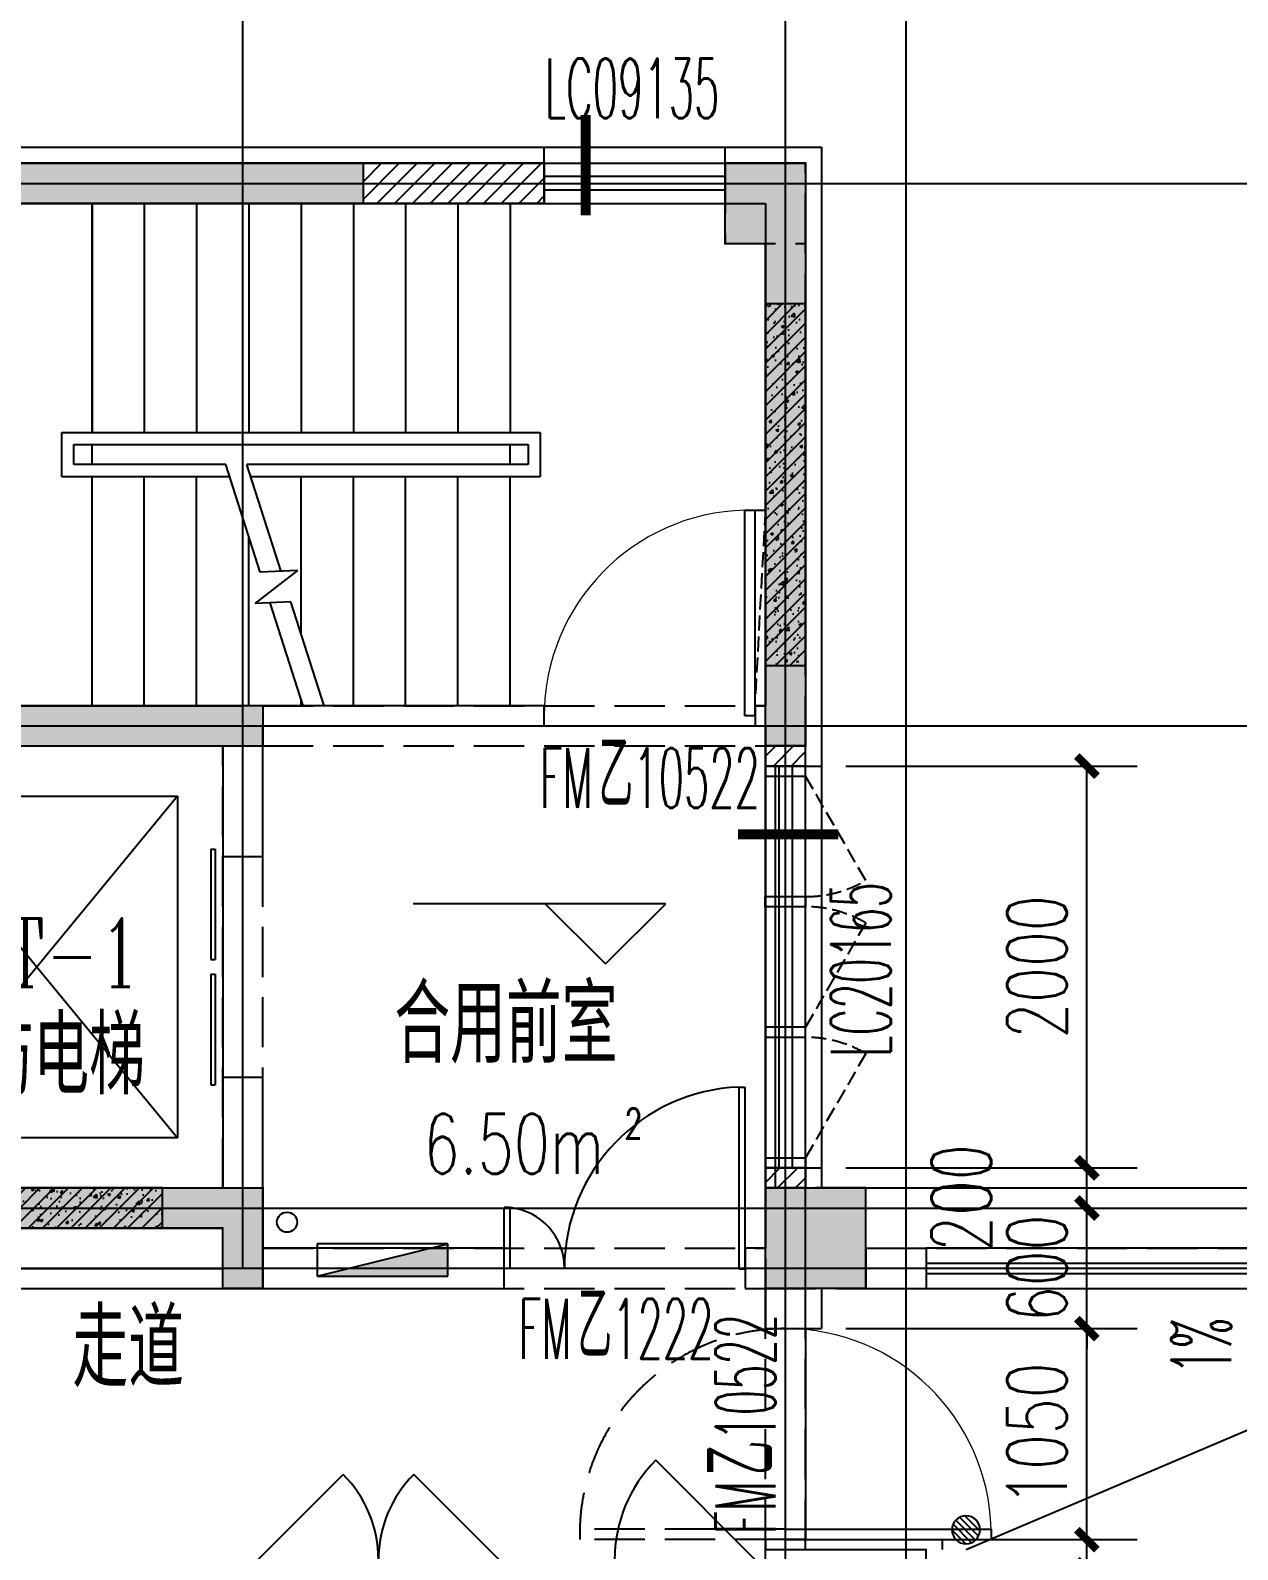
# Model space of a CAD drawing. Header units: millimetres. Extents: x 815519 to 890079, y 147095 to 251022.
# Drawn here: x 828963 to 834969, y 163096 to 170657 of the extents above; entities that cross this region are included whole.
import ezdxf

# ---------------------------------------------------------------- set-up
doc = ezdxf.new("R2010")
doc.units = ezdxf.units.MM
doc.header["$LTSCALE"] = 1000
doc.linetypes.add('DASH', pattern=[0.35, 0.25, -0.1])
doc.linetypes.add('DOTE', pattern=[61.468, 50.8, -5.08, 0.508, -5.08])
doc.layers.get('Defpoints').update_dxf_attribs({"color": 1})
for name, color, linetype in [('A-WIND（门窗）', 155, 'Continuous'), ('AXIS', 3, 'Continuous'), ('COLUMN', 9, 'Continuous'), ('DIM_ELEV', 3, 'Continuous'), ('DIM_IDEN', 3, 'Continuous'), ('DIM_SYMB', 3, 'Continuous'), ('DOOR_FIRE', 4, 'Continuous'), ('DOOR_FIRE_TEXT', 7, 'Continuous'), ('EQUIP_地漏', 7, 'Continuous'), ('EQUIP_消火栓', 7, 'Continuous'), ('EVTR', 52, 'Continuous'), ('HANDRAIL', 3, 'Continuous'), ('PC_预制外墙', 11, 'Continuous'), ('PC_预制外墙填充', 252, 'Continuous'), ('PUB_DIM', 3, 'Continuous'), ('PUB_HATCH', 8, 'Continuous'), ('PUB_TEXT', 7, 'Continuous'), ('SPACE', 7, 'Continuous'), ('STAIR', 52, 'Continuous'), ('SURFACE', 6, 'Continuous'), ('VPIPE-消防', 1, 'Continuous'), ('WALL', 2, 'Continuous'), ('WINDOW', 4, 'Continuous'), ('WINDOW_TEXT', 7, 'Continuous'), ('屋面索引', 6, 'Continuous'), ('总内隔墙', 30, 'Continuous'), ('柱', 2, 'Continuous'), ('梁虚线', 134, 'DASH'), ('看线', 163, 'Continuous'), ('砼墙', 3, 'Continuous'), ('面积框', 6, 'Continuous')]:
    doc.layers.add(name, color=color, linetype=linetype)
doc.layers.add('DOTE', color=1, linetype='DOTE', plot=False)
doc.styles.add('_TCH_DIM', font='SIMPLEX.shx', dxfattribs={"width": 0.71, "bigfont": 'GBCBIG.shx'})
doc.styles.add('_TCH_DIM_T3', font='SIMPLEX.shx', dxfattribs={"width": 0.7, "bigfont": 'GBCBIG.shx'})
doc.styles.add('_TCH_LABEL', font='COMPLEX', dxfattribs={"bigfont": 'GBCBIG'})
doc.styles.add('_TCH_SPACE', font='SIMPLEX', dxfattribs={"height": 5, "bigfont": 'GBCBIG'})
doc.styles.add('_TCH_WINDOW', font='SIMPLEX', dxfattribs={"height": 3.5, "bigfont": 'GBCBIG'})
doc.dimstyles.new('_TCH_ARCH&&100', dxfattribs={"dimtxt": 297.5, "dimasz": 100, "dimexe": 250, "dimexo": 300, "dimgap": 100, "dimtad": 1, "dimdec": 0, "dimzin": 0, "dimdsep": 46, "dimtxsty": '_TCH_DIM_T3', "dimblk": 'ARCHTICK', "dimcen": 0.09, "dimclrt": 7, "dimazin": 2, "dimtfac": 1, "dimtdec": 0, "dimtix": 1, "dimtmove": 2, "dimatfit": 3, "dimfxl": 1, "dimtolj": 1, "dimtzin": 0, "dimarcsym": 0})
pattern_1 = [(45, (0, 0), (-35.355339, 35.355339), []), (50, (0, 0), (143.452037, -12.550427), [15, -165]), (355, (0, 0), (-27.750267, 150.438427), [12, -132]), (100.4514, (11.95, -1.05), (115.701876, 137.88791), [12.748038, -140.228422]), (46.1842, (0, 40), (213.44821, -33.103803), [22.5, -247.5]), (96.6356, (17.79, 37.24), (186.93254, 194.823574), [19.12206, -210.3426]), (351.1842, (0, 40), (186.93239, 194.82372), [18, -198]), (21, (20, 30), (119.38141, -80.523778), [15, -165]), (326, (20, 30), (48.663066, 145.03001), [12, -132]), (71.4514, (29.95, 23.29), (168.044526, 64.5061), [12.748038, -140.228422]), (37.5, (0, 0), (2.431971, 66.5787708), [0, -130.4, 0, -134, 0, -132.5]), (7.5, (0, 0), (52.6139075, 78.882342), [0, -76.4, 0, -127.4, 0, -50.5]), (327.5, (-44.6, 0), (106.764487, -4.5109743), [0, -50, 0, -156, 0, -207]), (317.5, (-64.6, 0), (116.637234, 20.020996), [0, -65, 0, -103.6, 0, -147])]

# ---------------------------------------------------------------- blocks, each defined once
blk = doc.blocks.new('$DorLib2D$00000001')
for p, q in [((0.45, 0.975), (0.5, 0.975)), ((0.45, 0), (0.45, 0.975)), ((0.5, 0), (0.5, 0.975)), ((0.5, 0), (0.45, 0))]:
    blk.add_line(p, q)
at = {"lineweight": 13}
blk.add_arc((0.475, 0), 0.975, 91.46928, 180, dxfattribs=at)
blk = doc.blocks.new('$TCHSYS$WIN2D')
for p, q in [((-0.5, 0.5), (0.5, 0.5)), ((0.5, 0.1667), (-0.5, 0.1667)), ((0.5, -0.1667), (-0.5, -0.1667)), ((-0.5, -0.5), (0.5, -0.5))]:
    blk.add_line(p, q)
blk = doc.blocks.new('$DorLib2D$00000127')
at = {"color": 0, "linetype": 'Continuous'}
for p, q in [((-0.0333, 0.7949), (-0.5333, 0.7949)), ((-0.5333, 0.7949), (-0.5333, 0.6904)), ((-0.0333, 0.7949), (-0.0333, 0.6904)), ((0.0333, 0.7949), (0.0333, 0.6904)), ((0.5333, 0.7949), (0.0333, 0.7949)), ((0.5333, 0.7949), (0.5333, 0.6904)), ((-0.0333, 0.6904), (-0.5333, 0.6904)), ((0.5333, 0.6904), (0.0333, 0.6904)), ((0.5, 0.5), (-0.5, 0.5))]:
    blk.add_line(p, q, dxfattribs=at)
blk = doc.blocks.new('$DorLib2D$00000225')
at = {"color": 0}
for p, q in [((0.475, -0.0014), (0.475, 0.7521)), ((0.475, 0.7521), (0.5, 0.7521)), ((0.5, -0.0014), (0.5, 0.7521)), ((-0.5, 0), (-0.5, 0.252)), ((-0.475, 0.252), (-0.5, 0.252)), ((-0.475, 0), (-0.475, 0.252)), ((-0.475, 0), (-0.5, 0)), ((0.475, -0.0014), (0.5, -0.0014))]:
    blk.add_line(p, q, dxfattribs=at)
for centre, radius, start, end in [((0.5046, -0.0019), 0.7546, 92.24927, 179.72377), ((-0.5008, 0.0026), 0.2508, 359.78987, 84.09744)]:
    blk.add_arc(centre, radius, start, end, dxfattribs=at)
blk = doc.blocks.new('$DorLib2D$00000114')
at = {"color": 0}
blk.add_line((0.5, 0), (-0.207, 0.707), dxfattribs=at)
blk.add_arc((0.5, 0), 1, 135, 180, dxfattribs=at)
blk = doc.blocks.new('$DorLib2D$00000116')
at = {"color": 0}
for p, q in [((-0.5, 0), (-0.1464, 0.3536)), ((0.5, 0), (0.1464, 0.3536))]:
    blk.add_line(p, q, dxfattribs=at)
for centre, start, end in [((-0.5, 0), 0, 45), ((0.5, 0), 135, 180)]:
    blk.add_arc(centre, 0.5, start, end, dxfattribs=at)
blk = doc.blocks.new('12#-3C左侧楼梯间')
at = {"layer": 'A-WIND（门窗）', "linetype": 'DASH', "ltscale": 0.3}
for p, q in [((334706.9, 1248079.4), (334407.2, 1248599)), ((334706.9, 1247868.6), (334407.2, 1247349)), ((334706.8, 1247218.7), (334407, 1246699))]:
    blk.add_line(p, q, dxfattribs=at)
at = {"layer": 'A-WIND（门窗）'}
for points in [[(334407, 1248649), (334207, 1248649), (334207, 1248599), (334407, 1248599)], [(334407.2, 1248649), (334207.2, 1248649), (334207.2, 1248599), (334407.2, 1248599)], [(334406.9, 1247949), (334206.9, 1247949), (334206.9, 1247999), (334406.9, 1247999)], [(334406.9, 1247349), (334206.9, 1247349), (334206.9, 1247299), (334406.9, 1247299)], [(334407, 1246649), (334207, 1246649), (334207, 1246699), (334407, 1246699)]]:
    blk.add_lwpolyline(points, close=True, dxfattribs=at)
at = {"layer": 'A-WIND（门窗）', "linetype": 'DASH', "ltscale": 0.3}
for centre, start, end in [((334406.9, 1248599), 270, 300), ((334406.9, 1247349), 60, 90), ((334406.9, 1246699), 60.01773, 90)]:
    blk.add_arc(centre, 600, start, end, dxfattribs=at)
at = {"layer": 'DOOR_FIRE'}
blk.add_line((334407, 1245849), (334407, 1244799), dxfattribs=at)
at = {"layer": 'EVTR'}
for p, q in [((329882, 1248499), (331282, 1248499)), ((329882, 1248499), (331282, 1246799)), ((331282, 1248499), (329882, 1246799)), ((331282, 1248499), (331282, 1246799)), ((331282, 1246799), (329882, 1246799))]:
    blk.add_line(p, q, dxfattribs=at)
at = {"layer": 'SURFACE'}
for p, q in [((329327, 1251729), (334487, 1251729)), ((333107, 1251649), (333107, 1251729)), ((334007, 1251649), (334007, 1251729)), ((334487, 1251729), (334487, 1246549)), ((334407, 1248649), (334487, 1248649)), ((334407.2, 1248649), (334487, 1248649)), ((334407, 1246649), (334487, 1246649)), ((334407, 1246649), (334487, 1246649)), ((334487, 1246049), (334487, 1245849)), ((334407, 1245849), (334487, 1245849)), ((334407, 1244799), (335087, 1244799)), ((335087, 1244799), (335087, 1244749))]:
    blk.add_line(p, q, dxfattribs=at)
at = {"layer": 'WALL'}
for p, q in [((333107, 1251649), (329407, 1251649)), ((333107, 1251449), (333107, 1251649)), ((334407, 1251649), (334007, 1251649)), ((334007, 1251649), (334007, 1251449)), ((334407, 1251649), (334407, 1248849)), ((329607, 1251449), (333107, 1251449)), ((334007, 1251449), (334207, 1251449)), ((334207, 1251449), (334207, 1248949)), ((329607, 1248949), (331607, 1248949)), ((333107, 1248949), (331607, 1248949)), ((333107, 1248849), (333107, 1248949)), ((334207, 1248949), (334157, 1248949)), ((334157, 1248949), (334157, 1248849)), ((331707, 1248849), (333107, 1248849)), ((331707, 1248199), (331707, 1248849)), ((334157, 1248849), (334207, 1248849)), ((334207, 1248849), (334207, 1248649)), ((334407, 1248649), (334407, 1248849)), ((329507, 1248749), (331507, 1248749)), ((331507, 1248749), (331507, 1248199)), ((334207, 1248649), (334407, 1248649)), ((331507, 1248199), (331707, 1248199)), ((331707, 1247099), (331507, 1247099)), ((331507, 1247099), (331507, 1246549)), ((331707, 1246449), (331707, 1247099)), ((334407, 1246649), (334207, 1246649)), ((334207, 1246649), (334207, 1246249)), ((334407, 1246149), (334407, 1246649)), ((329307, 1246549), (331507, 1246549)), ((331707, 1246249), (331707, 1246449)), ((329307, 1246349), (331507, 1246349)), ((331507, 1246149), (331507, 1246349)), ((332907, 1246249), (331707, 1246249)), ((332907, 1246049), (332907, 1246249)), ((334207, 1246249), (334107, 1246249)), ((334107, 1246249), (334107, 1246049)), ((329307, 1246149), (331507, 1246149)), ((334407, 1245849), (334407, 1246149)), ((329107, 1246049), (331607, 1246049)), ((331607, 1246049), (332907, 1246049)), ((334107, 1246049), (334207, 1246049)), ((334207, 1246049), (334207, 1245849)), ((334207, 1245849), (334407, 1245849)), ((334407, 1244799), (334207, 1244799)), ((334207, 1244799), (334207, 1244749)), ((334407, 1244749), (334407, 1244799))]:
    blk.add_line(p, q, dxfattribs=at)
at = {"layer": 'DOOR_FIRE'}
for name, p, xscale, yscale, zscale in [('$DorLib2D$00000001', (333632, 1248899), 1050, 1050, 100), ('$DorLib2D$00000225', (333507, 1246149), 1200, 1200, 200)]:
    blk.add_blockref(name, p, dxfattribs=dict(at, xscale=xscale, yscale=yscale, zscale=zscale))
for name, p, xscale, yscale, zscale, rotation in [('$DorLib2D$00000001', (334307, 1245324), 1050, 1050, 200, 270), ('$DorLib2D$00000114', (333807, 1244699), -700, -700, 100, 179.9999999995877), ('$DorLib2D$00000116', (332282, 1244699), -1200, -1200, 100, 180)]:
    blk.add_blockref(name, p, dxfattribs=dict(at, xscale=xscale, yscale=yscale, zscale=zscale, rotation=rotation))
at = {"layer": 'WINDOW'}
ref = blk.add_blockref('$TCHSYS$WIN2D', (333557, 1251549), dxfattribs=dict(at, xscale=900, yscale=200, zscale=900))
ref.add_attrib('A', 'LC09135', (333109, 1251872.7), dxfattribs={"layer": 'WINDOW_TEXT', "height": 297.5, "style": '_TCH_WINDOW', "width": 0.494118})
ref = blk.add_blockref('$TCHSYS$WIN2D', (334307, 1247649), dxfattribs=dict(at, xscale=-2000, yscale=-200, zscale=-2000, rotation=270))
ref.add_attrib('A', 'LC20165', (334830.8, 1247201), dxfattribs={"layer": 'WINDOW_TEXT', "height": 297.5, "rotation": 90, "style": '_TCH_WINDOW', "width": 0.494118})
at = {"layer": 'WINDOW', "xscale": 1100, "yscale": 200, "zscale": 1100, "rotation": 90}
blk.add_blockref('$DorLib2D$00000127', (331607, 1247649), dxfattribs=at)
at = {"layer": 'DOOR_FIRE_TEXT', "style": '_TCH_WINDOW'}
for s, height, width, p in [('FM', 297.5, 0.494118, (333084, 1248440.7)), ('乙', 337.6, 0.7, (333378, 1248440.7)), ('10522', 297.5, 0.494118, (333550, 1248440.7)), ('FM', 297.5, 0.494118, (332979, 1245699)), ('乙', 337.6, 0.7, (333273, 1245699)), ('1222', 297.5, 0.494118, (333445, 1245699))]:
    blk.add_text(s, height=height, dxfattribs=dict(at, width=width)).set_placement(p)
for s, height, width, p in [('10522', 297.5, 0.494118, (334257, 1245292)), ('乙', 337.6, 0.7, (334257, 1245120)), ('FM', 297.5, 0.494118, (334257, 1244826))]:
    blk.add_text(s, height=height, rotation=90, dxfattribs=dict(at, width=width)).set_placement(p)
blk = doc.blocks.new('10#标准层轴网')
at = {"layer": 'AXIS'}
blk.add_line((-357233.1, 356750), (-354933.1, 356750), dxfattribs=at)
at = {"layer": 'DOTE'}
for p, q in [((-359933.1, 356450), (-359933.1, 365950)), ((-357233.1, 354950), (-357233.1, 365950)), ((-356633.1, 354150), (-356633.1, 365950)), ((-370833.1, 361850), (-303473.1, 361850)), ((-370833.1, 359150), (-344833.1, 359150)), ((-362333.1, 356750), (-344833.1, 356750)), ((-344033.1, 356450), (-370833.1, 356450))]:
    blk.add_line(p, q, dxfattribs=at)
blk = doc.blocks.new('10#楼-房间功能')
at = {"layer": 'PUB_TEXT', "style": '_TCH_LABEL', "width": 0.705882}
blk.add_text('DT-1', height=340, dxfattribs=at).set_placement((-361337.8, 417862.3))
at = {"layer": 'PUB_TEXT', "style": '_TCH_LABEL'}
for s, p in [('合用前室', (-359179.3, 417482.2)), ('消防电梯', (-361531.2, 417326.8)), ('走道', (-360780.8, 415871))]:
    blk.add_text(s, height=385.82, dxfattribs=at).set_placement(p)
blk = doc.blocks.new('10#-剪力墙-初')
at = {"layer": 'PUB_HATCH'}
for points in [[(660112.9, -134100.9), (660112.9, -133900.9), (657312.9, -133900.9), (657312.9, -136600.9), (657012.9, -136600.9), (657012.9, -139300.9), (656712.9, -139300.9), (656712.9, -139600.9), (656912.9, -139600.9), (656912.9, -139500.9), (657212.9, -139500.9), (657212.9, -139200.9), (659412.9, -139200.9), (659412.9, -139500.9), (659612.9, -139500.9), (659612.9, -139000.9), (657212.9, -139000.9), (657212.9, -136800.9), (659612.9, -136800.9), (659612.9, -136600.9), (657512.9, -136600.9), (657512.9, -134100.9)], [(662612.9, -139500.9), (662612.9, -139000.9), (662112.9, -139000.9), (662112.9, -139500.9)]]:
    blk.add_hatch(color=256, dxfattribs=at).paths.add_polyline_path(points)
h = blk.add_hatch(color=256, dxfattribs=at)
h.paths.add_polyline_path([(662312.9, -134300.9), (662112.9, -134300.9), (662112.9, -136800.9), (662312.9, -136800.9)])
h.paths.add_polyline_path([(661912.9, -134300.9), (662312.9, -134300.9), (662312.9, -133900.9), (661912.9, -133900.9)], flags=16)
at = {"layer": '柱', "color": 6, "ltscale": 1, "const_width": 10}
blk.add_lwpolyline([(662312.9, -134300.9), (662312.9, -133900.9), (661912.9, -133900.9), (661912.9, -134300.9), (662112.9, -134300.9)], dxfattribs=at)
blk.add_lwpolyline([(662612.9, -139500.9), (662612.9, -139000.9), (662112.9, -139000.9), (662112.9, -139500.9)], close=True, dxfattribs=at)
at = {"layer": '砼墙', "color": 5, "ltscale": 1, "const_width": 10}
for points in [[(660112.9, -134100.9), (657512.9, -134100.9), (657512.9, -136600.9), (659612.9, -136600.9), (659612.9, -136800.9), (657512.9, -136800.9), (657212.9, -136800.9), (657212.9, -139000.9), (659612.9, -139000.9), (659612.9, -139500.9), (659412.9, -139500.9), (659412.9, -139200.9), (657212.9, -139200.9), (657212.9, -139500.9), (656912.9, -139500.9), (656912.9, -139600.9), (656712.9, -139600.9), (656712.9, -139300.9), (657012.9, -139300.9), (657012.9, -139000.9), (657012.9, -136600.9), (657312.9, -136600.9), (657312.9, -133900.9), (660112.9, -133900.9)], [(662712.9, -141000.9), (662712.9, -141600.9), (659312.9, -141600.9), (659312.9, -141600.9), (658412.9, -141600.9), (658412.9, -141800.9), (658512.9, -141800.9), (658512.9, -141800.9), (662912.9, -141800.9), (662912.9, -140800.9), (662112.9, -140800.9), (662112.9, -141000.9)]]:
    blk.add_lwpolyline(points, close=True, dxfattribs=at)
blk.add_lwpolyline([(661912.9, -134100.9), (661912.9, -133900.9), (662312.9, -133900.9), (662312.9, -136800.9), (662112.9, -136800.9), (662112.9, -134300.9)], dxfattribs=at)
blk = doc.blocks.new('_ArchTick')
at = {"color": 0, "linetype": 'ByBlock', "const_width": 0.4}
blk.add_lwpolyline([(-0.5, -0.5), (0.5, 0.5)], dxfattribs=at)
blk = doc.blocks.new('*D938')
at = {"layer": 'Defpoints', "color": 0, "transparency": 16777216}
for p in [(-230030, 549800), (-228530, 549800), (-230030, 547800)]:
    blk.add_point(p, dxfattribs=at)
at = {"layer": 'PUB_DIM', "color": 0, "lineweight": -2, "transparency": 16777216}
for p, q in [((-229730, 549800), (-228280, 549800)), ((-228530, 547800), (-228530, 549800)), ((-229730, 547800), (-228280, 547800))]:
    blk.add_line(p, q, dxfattribs=at)
at = {"layer": 'PUB_DIM', "color": 0, "lineweight": -2, "transparency": 16777216, "xscale": 100, "yscale": 100, "zscale": 100}
for p, rotation in [((-228530, 549800), 89.99921836646142), ((-228530, 547800), 269.9992183664614)]:
    blk.add_blockref('_ArchTick', p, dxfattribs=dict(at, rotation=rotation))
at = {"layer": 'PUB_DIM', "color": 7, "transparency": 16777216, "insert": (-228778.8, 548800), "char_height": 297.5, "attachment_point": 5, "rotation": 89.99922, "style": '_TCH_DIM_T3'}
blk.add_mtext('\\A1;2000', dxfattribs=at)
blk = doc.blocks.new('*D939')
at = {"layer": 'Defpoints', "color": 0, "transparency": 16777216}
for p in [(-230030, 547800), (-228530, 547800), (-230030, 547600)]:
    blk.add_point(p, dxfattribs=at)
at = {"layer": 'PUB_DIM', "color": 0, "lineweight": -2, "transparency": 16777216}
for p, q in [((-229730, 547800), (-228280, 547800)), ((-228530, 547600), (-228530, 547800)), ((-229730, 547600), (-228280, 547600))]:
    blk.add_line(p, q, dxfattribs=at)
at = {"layer": 'PUB_DIM', "color": 0, "lineweight": -2, "transparency": 16777216, "xscale": 100, "yscale": 100, "zscale": 100}
for p, rotation in [((-228530, 547800), 89.9992183664639), ((-228530, 547600), 269.9992183664639)]:
    blk.add_blockref('_ArchTick', p, dxfattribs=dict(at, rotation=rotation))
at = {"layer": 'PUB_DIM', "color": 7, "transparency": 16777216, "insert": (-229155, 547650), "char_height": 297.5, "attachment_point": 5, "rotation": 89.99922, "style": '_TCH_DIM_T3'}
blk.add_mtext('\\A1;200', dxfattribs=at)
blk = doc.blocks.new('*D940')
at = {"layer": 'Defpoints', "color": 0, "transparency": 16777216}
for p in [(-230030, 547600), (-228530, 547600), (-230030, 547000)]:
    blk.add_point(p, dxfattribs=at)
at = {"layer": 'PUB_DIM', "color": 0, "lineweight": -2, "transparency": 16777216}
for p, q in [((-228530, 547600), (-228530, 547700)), ((-229730, 547600), (-228280, 547600)), ((-228530, 547000), (-228530, 547600)), ((-229730, 547000), (-228280, 547000)), ((-228530, 547000), (-228530, 546900))]:
    blk.add_line(p, q, dxfattribs=at)
at = {"layer": 'PUB_DIM', "color": 0, "lineweight": -2, "transparency": 16777216, "xscale": 100, "yscale": 100, "zscale": 100}
for p, rotation in [((-228530, 547600), 269.999218366462), ((-228530, 547000), 89.99921836646202)]:
    blk.add_blockref('_ArchTick', p, dxfattribs=dict(at, rotation=rotation))
at = {"layer": 'PUB_DIM', "color": 7, "transparency": 16777216, "insert": (-228778.8, 547300), "char_height": 297.5, "attachment_point": 5, "rotation": 89.99922, "style": '_TCH_DIM_T3'}
blk.add_mtext('\\A1;600', dxfattribs=at)
blk = doc.blocks.new('*D941')
at = {"layer": 'Defpoints', "color": 0, "transparency": 16777216}
for p in [(-230030, 547000), (-228530, 547000), (-230030.1, 545950)]:
    blk.add_point(p, dxfattribs=at)
at = {"layer": 'PUB_DIM', "color": 0, "lineweight": -2, "transparency": 16777216}
for p, q in [((-229730, 547000), (-228280, 547000)), ((-228530.1, 545950), (-228530, 547000)), ((-229730.1, 545950), (-228280.1, 545950))]:
    blk.add_line(p, q, dxfattribs=at)
at = {"layer": 'PUB_DIM', "color": 0, "lineweight": -2, "transparency": 16777216, "xscale": 100, "yscale": 100, "zscale": 100}
for p, rotation in [((-228530, 547000), 89.9992183664607), ((-228530.1, 545950), 269.9992183664607)]:
    blk.add_blockref('_ArchTick', p, dxfattribs=dict(at, rotation=rotation))
at = {"layer": 'PUB_DIM', "color": 7, "transparency": 16777216, "insert": (-228778.8, 546475), "char_height": 297.5, "attachment_point": 5, "rotation": 89.99922, "style": '_TCH_DIM_T3'}
blk.add_mtext('\\A1;1050', dxfattribs=at)
blk = doc.blocks.new('*D942')
at = {"layer": 'Defpoints', "color": 0, "transparency": 16777216}
for p in [(-230030.1, 545950), (-228530.1, 545950), (-230030.1, 545800)]:
    blk.add_point(p, dxfattribs=at)
at = {"layer": 'PUB_DIM', "color": 0, "lineweight": -2, "transparency": 16777216}
for p, q in [((-228530.1, 545950), (-228530.1, 546050)), ((-229730.1, 545950), (-228280.1, 545950)), ((-228530.1, 545800), (-228530.1, 545950)), ((-229730.1, 545800), (-228280.1, 545800)), ((-228530.1, 545800), (-228530.1, 545700))]:
    blk.add_line(p, q, dxfattribs=at)
at = {"layer": 'PUB_DIM', "color": 0, "lineweight": -2, "transparency": 16777216, "xscale": 100, "yscale": 100, "zscale": 100}
for p, rotation in [((-228530.1, 545950), 269.9992183664615), ((-228530.1, 545800), 89.99921836646155)]:
    blk.add_blockref('_ArchTick', p, dxfattribs=dict(at, rotation=rotation))
at = {"layer": 'PUB_DIM', "color": 7, "transparency": 16777216, "insert": (-228805.1, 545522.5), "char_height": 297.5, "attachment_point": 5, "rotation": 89.99922, "style": '_TCH_DIM_T3'}
blk.add_mtext('\\A1;150', dxfattribs=at)
blk = doc.blocks.new('10#-标准层-装备式')
at = {"layer": 'PC_预制外墙填充'}
h = blk.add_hatch(dxfattribs=at)
h.set_pattern_fill('ANSI31', color=256, scale=500, style=0)
h.set_pattern_definition([(45, (-572752.71, 434421.08), (-44.194174, 44.194174), [])])
h.paths.add_polyline_path([(198313.5, 539000), (198513.5, 539000), (198513.5, 539600), (198313.5, 539600)])
h.paths.add_polyline_path([(195313.5, 539000), (195113.5, 539000), (195113.5, 539600), (195313.5, 539600)])
h.paths.add_polyline_path([(188313.5, 537000), (188113.5, 537000), (188113.5, 536400), (188313.5, 536400)])
h.paths.add_polyline_path([(183313.5, 536400), (183113.5, 536400), (183113.5, 537000), (183313.5, 537000)])
h.paths.add_polyline_path([(181513.5, 536400), (181513.5, 537000)])
h.paths.add_polyline_path([(181713.5, 537000), (181513.5, 537000), (181513.5, 536400), (181713.5, 536400)])
h.paths.add_polyline_path([(176713.5, 536400), (176513.5, 536400), (176513.5, 537000), (176713.5, 537000)])
h.paths.add_polyline_path([(169313.5, 538000), (169513.5, 538000), (169513.5, 538800), (169313.5, 538800)])
h.paths.add_polyline_path([(165813.5, 538000), (166013.5, 538000), (166013.5, 538800), (165813.5, 538800)])
h.paths.add_polyline_path([(166513.5, 547200), (165813.5, 547200), (165813.5, 547400), (166513.5, 547400)])
h.paths.add_polyline_path([(185513.5, 543700), (185713.5, 543700), (185713.5, 543000), (185513.5, 543000)])
h.paths.add_polyline_path([(179313.5, 543000), (179113.5, 543000), (179113.5, 543700), (179313.5, 543700)])
h.paths.add_polyline_path([(198313.5, 543000), (198513.5, 543000), (198513.5, 541500), (198313.5, 541500)])
h.paths.add_polyline_path([(197613.5, 539000), (197613.5, 538800), (198513.5, 538800), (198513.5, 539000)])
h.paths.add_polyline_path([(196113.5, 538800), (196113.5, 539000), (195113.5, 539000), (195113.5, 538800)])
h.paths.add_polyline_path([(194813.5, 550500), (194813.5, 550700), (194163.5, 550700), (194163.5, 550500)])
h.paths.add_polyline_path([(193013.5, 550700), (193013.5, 550500), (193763.5, 550500), (193763.5, 550700)])
h.paths.add_polyline_path([(191513.5, 550500), (191513.5, 550700), (191013.5, 550700), (191013.5, 550500)])
h.paths.add_polyline_path([(187013.5, 552800.3), (187013.5, 552600), (187913.5, 552600), (187913.5, 552800.3)])
h.paths.add_polyline_path([(185713.5, 549800), (185913.5, 549800), (185913.5, 549900), (185713.5, 549900)])
h.paths.add_polyline_path([(185913.5, 548000), (185713.5, 548000), (185713.5, 547700), (185913.5, 547700)])
h.paths.add_polyline_path([(187213.5, 544400), (187413.5, 544400), (187413.5, 544900), (187213.5, 544900)])
h.paths.add_polyline_path([(187413.5, 543798.4), (187213.5, 543798.4), (187213.5, 543700), (187413.5, 543700)])
h.paths.add_polyline_path([(186313.5, 542800), (186313.5, 543000), (185713.5, 543000), (185713.5, 542800)])
h.paths.add_polyline_path([(186913.5, 543000), (186913.5, 542800), (187013.5, 542800), (187013.5, 543000)])
h.paths.add_polyline_path([(183413.5, 543500), (183413.5, 543700), (183213.5, 543700), (183213.5, 543500)])
h.paths.add_polyline_path([(184613.5, 543700), (184613.5, 543500), (185513.5, 543500), (185513.5, 543700)])
h.paths.add_polyline_path([(181413.5, 543700), (181413.5, 543500), (181613.5, 543500), (181613.5, 543700)])
h.paths.add_polyline_path([(180213.5, 543500), (180213.5, 543700), (179313.5, 543700), (179313.5, 543500)])
h.paths.add_polyline_path([(178513.5, 543000), (178513.5, 542800), (179113.5, 542800), (179113.5, 543000)])
h.paths.add_polyline_path([(177913.5, 542800), (177913.5, 543000), (177813.5, 543000), (177813.5, 542800)])
h.paths.add_polyline_path([(177413.5, 544400), (177613.5, 544400), (177613.5, 544900), (177413.5, 544900)])
h.paths.add_polyline_path([(177613.5, 543800), (177413.5, 543800), (177413.5, 543700), (177613.5, 543700)])
h.paths.add_polyline_path([(178413.5, 549800), (178613.5, 549800), (178613.5, 549900), (178413.5, 549900)])
h.paths.add_polyline_path([(178613.5, 547800), (178413.5, 547800), (178413.5, 547700), (178613.5, 547700)])
h.paths.add_polyline_path([(177313.5, 552600), (177313.5, 552800), (176413.5, 552800), (176413.5, 552600)])
h.paths.add_polyline_path([(172713.5, 550900), (172713.5, 550700), (173613.5, 550700), (173613.5, 550900)])
h.paths.add_polyline_path([(172063.5, 550700), (172063.5, 550900), (171863.5, 550900), (171863.5, 550700)])
h.paths.add_polyline_path([(170763.5, 550600), (170763.5, 550400), (171213.5, 550400), (171213.5, 550600)])
h.paths.add_polyline_path([(168863.5, 550600), (168863.5, 550400), (170163.5, 550400), (170163.5, 550600)])
h.paths.add_polyline_path([(167363.5, 550400), (167363.5, 550600), (167163.5, 550600), (167163.5, 550400)])
h.paths.add_polyline_path([(165813.5, 547000), (166013.5, 547000), (166013.5, 547200), (165813.5, 547200)])
h.paths.add_polyline_path([(166013.5, 545500), (165813.5, 545500), (165813.5, 544700), (166013.5, 544700)])
h.paths.add_polyline_path([(165813.5, 544350), (166013.5, 544350), (166013.5, 544500.1), (165813.5, 544500.1)])
h.paths.add_polyline_path([(166013.5, 543750), (165813.5, 543750), (165813.5, 542800), (166013.5, 542800)])
h.paths.add_polyline_path([(168513.5, 538200), (168513.5, 538000), (169313.5, 538000), (169313.5, 538200)])
h.paths.add_polyline_path([(166713.5, 538000), (166713.5, 538200), (166013.5, 538200), (166013.5, 538000)])
h.paths.add_polyline_path([(172213.5, 539000), (172213.5, 538800), (172413.5, 538800), (172413.5, 539000)])
h.paths.add_polyline_path([(170213.5, 538800), (170213.5, 539000), (170013.5, 539000), (170013.5, 538800)])
h.paths.add_polyline_path([(175813.5, 537200), (175813.5, 537000), (176013.5, 537000), (176013.5, 537200)])
h.paths.add_polyline_path([(173813.5, 537000), (173813.5, 537200), (173613.5, 537200), (173613.5, 537000)])
h.paths.add_polyline_path([(177513.5, 536200), (177513.5, 536400), (176513.5, 536400), (176513.5, 536200)])
h.paths.add_polyline_path([(181163.5, 536400), (181163.5, 536200), (181713.5, 536200), (181713.5, 536400)])
h.paths.add_polyline_path([(179663.5, 536200), (179663.5, 536400), (179013.5, 536400), (179013.5, 536200)])
h.paths.add_polyline_path([(183663.5, 536200), (183663.5, 536400), (183113.5, 536400), (183113.5, 536200)])
h.paths.add_polyline_path([(187313.5, 536400), (187313.5, 536200), (188313.5, 536200), (188313.5, 536400)])
h.paths.add_polyline_path([(185813.5, 536200), (185813.5, 536400), (185163.5, 536400), (185163.5, 536200)])
h.paths.add_polyline_path([(191013.5, 537200), (191013.5, 537000), (191213.5, 537000), (191213.5, 537200)])
h.paths.add_polyline_path([(189013.5, 537000), (189013.5, 537200), (188813.5, 537200), (188813.5, 537000)])
h.paths.add_polyline_path([(194413.5, 539800), (194413.5, 539600), (194613.5, 539600), (194613.5, 539800)])
h.paths.add_polyline_path([(192413.3, 539600), (192413.3, 539800), (192213.5, 539800), (192213.5, 539600)])
h.paths.add_polyline_path([(197613.5, 545900), (197413.5, 545900), (197413.5, 545000), (197613.5, 545000)])
h.paths.add_polyline_path([(197413.5, 546550), (197613.5, 546550), (197613.5, 547300), (197413.5, 547300)])
at = {"layer": 'PC_预制外墙'}
for points in [[(176413.5, 552800), (177313.5, 552800), (177313.5, 552600), (176413.5, 552600)], [(178413.5, 547800), (178613.6, 547800), (178613.6, 547700), (178413.5, 547700)]]:
    blk.add_lwpolyline(points, close=True, dxfattribs=at)
blk.add_lwpolyline([(178413.5, 549800), (178613.5, 549800), (178613.5, 549900), (178413.5, 549900), (178413.5, 549800)], dxfattribs=at)
blk = doc.blocks.new('10#楼-装配式-标准层')
at = {"layer": 'PUB_HATCH'}
h = blk.add_hatch(dxfattribs=at)
h.set_pattern_fill('钢筋混凝土', color=256, scale=20, style=0)
h.set_pattern_definition(pattern_1)
h.paths.add_polyline_path([(178413.5, 552100), (178413.5, 550300), (178613.5, 550300), (178613.5, 552100)])
h = blk.add_hatch(dxfattribs=at)
h.set_pattern_fill('钢筋混凝土', color=256, scale=20, style=0)
h.set_pattern_definition(pattern_1)
h.paths.add_polyline_path([(173813.5, 547700), (173813.5, 547500), (175413.5, 547500), (175413.5, 547700)])
at = {"layer": 'COLUMN'}
for p, q in [((178413.5, 552100), (178413.5, 550300)), ((178613.5, 552100), (178413.5, 552100)), ((178613.5, 550300), (178613.5, 552100)), ((178413.5, 550300), (178613.5, 550300))]:
    blk.add_line(p, q, dxfattribs=at)
at = {"layer": 'WALL'}
for p, q in [((175413.5, 547700), (173813.5, 547700)), ((175413.5, 547500), (175413.5, 547700)), ((173813.5, 547500), (175413.5, 547500))]:
    blk.add_line(p, q, dxfattribs=at)
blk = doc.blocks.new('地漏')
h = blk.add_hatch()
h.set_pattern_fill('LINE', color=13, scale=25, angle=45, style=0)
h.set_pattern_definition([(45, (0, 0), (-16.83798023, 16.83798023), [])])
edge = h.paths.add_edge_path()
edge.add_arc((6430372.7, -196010.6), 70, 0, 360)
at = {"color": 13}
blk.add_line((6430410.5, -195951.9), (6430411.9, -195953.3), dxfattribs=at)
blk.add_circle((6430372.7, -196010.6), 70)
blk = doc.blocks.new('10#楼-外廊雨水')
at = {"layer": 'HANDRAIL'}
blk.add_line((-229130.2, 417100.3), (-226080.2, 418400), dxfattribs=at)
at = {"layer": 'EQUIP_地漏', "xscale": -1, "rotation": 180}
blk.add_blockref('地漏', (-6659504.4, 221188.2, -400), dxfattribs=at)
at = {"layer": 'PUB_TEXT', "style": '_TCH_DIM', "width": 0.501176}
blk.add_text('1%%%', height=297.5, rotation=90.00144, dxfattribs=at).set_placement((-227812.6, 417973.8))
blk = doc.blocks.new('$TwtSys$00000434')
for p, q in [((-0.5, 0.5), (-0.5, -0.5)), ((-0.5, -0.5), (0.5, 0.5)), ((0.5, 0.5), (-0.5, 0.5)), ((0.5, -0.5), (0.5, 0.5)), ((-0.5, -0.5), (0.5, -0.5))]:
    blk.add_line(p, q)
blk.add_solid([(0.5, -0.5), (0.5, 0.5), (-0.5, -0.5)])
blk = doc.blocks.new('10#-消火栓')
at = {"layer": 'VPIPE-消防', "linetype": 'Continuous'}
blk.add_circle((-236254.1, 973964.6), 50, dxfattribs=at)
at = {"layer": 'EQUIP_消火栓', "xscale": 650, "yscale": 160, "zscale": 650}
blk.add_blockref('$TwtSys$00000434', (-235779.1, 973776.9), dxfattribs=at)
blk = doc.blocks.new('门虚线')
at = {"layer": 'PUB_HATCH', "linetype": 'DASH'}
for p, q in [((-158819.9, 425028.4), (-158819.9, 424975.9)), ((-157796.2, 425028.4), (-158819.9, 425028.4)), ((-157796.2, 424975.9), (-157796.2, 425028.4)), ((-157796.2, 424975.9), (-158819.9, 424975.9))]:
    blk.add_line(p, q, dxfattribs=at)
blk.add_arc((-157796.2, 425002.2), 1023.8, 90, 178.53072, dxfattribs=at)
blk = doc.blocks.new('10#-门疏散线')
blk.add_blockref('门虚线', (-39374.4, -7825.9))
at = {"xscale": -1}
blk.add_blockref('门虚线', (-347666.2, -7825.9), dxfattribs=at)
blk = doc.blocks.new('DAAB')
at = {"layer": '梁虚线', "ltscale": 1}
for p, q in [((223117.7, -663615.6), (224917.7, -663615.6)), ((223117.7, -663815.6), (224917.7, -663815.6)), ((222617.7, -666315.6), (225117.7, -666315.6)), ((222417.7, -668715.6), (222417.7, -666515.6)), ((222617.7, -666515.6), (225117.7, -666515.6)), ((222617.7, -668715.6), (222617.7, -666515.6)), ((225117.7, -668715.6), (225117.7, -666515.6)), ((225317.7, -668715.6), (225317.7, -666515.6)), ((222617.7, -669015.6), (225117.7, -669015.6)), ((225617.7, -669015.6), (232117.7, -669015.6)), ((222617.7, -669215.6), (225117.7, -669215.6)), ((225117.7, -670515.6), (225117.7, -669215.6)), ((225317.7, -670515.6), (225317.7, -669215.6)), ((225617.7, -669215.6), (232117.7, -669215.6))]:
    blk.add_line(p, q, dxfattribs=at)
for points in [[(220317.7, -663615.6), (223117.7, -663615.6)], [(223117.7, -663815.6), (223117.7, -663615.6)], [(220517.7, -663815.6), (223117.7, -663815.6)], [(225117.7, -666515.6), (225117.7, -664015.6)], [(225317.7, -666515.6), (225317.7, -664015.6)], [(220517.7, -666315.6), (222617.7, -666315.6)], [(222617.7, -666315.6), (222617.7, -666515.6)], [(220517.7, -666515.6), (222617.7, -666515.6)], [(225317.7, -666515.6), (225117.7, -666515.6)], [(220217.7, -668715.6), (222617.7, -668715.6)], [(222617.7, -669215.6), (222617.7, -668715.6)], [(225617.7, -668715.6), (232117.7, -668715.6)], [(220217.7, -668915.6), (222417.7, -668915.6)], [(222417.7, -669215.6), (222417.7, -668915.6)], [(222617.7, -669215.6), (222417.7, -669215.6)]]:
    blk.add_lwpolyline(points, dxfattribs=at)
for points in [[(224917.7, -664015.6), (225317.7, -664015.6), (225317.7, -663615.6), (224917.7, -663615.6)], [(225617.7, -669215.6), (225617.7, -668715.6), (225117.7, -668715.6), (225117.7, -669215.6)]]:
    blk.add_lwpolyline(points, close=True, dxfattribs=at)
blk = doc.blocks.new('10#-尺寸标注-1')
at = {"layer": 'PUB_DIM'}
for p1, p2, picture, middle in [((-230030, 547800), (-230030, 549800), '*D938', (-228778.8, 548800)), ((-230030, 547000), (-230030, 547600), '*D940', (-228778.8, 547300)), ((-230030.1, 545950), (-230030, 547000), '*D941', (-228778.8, 546475))]:
    dim = blk.add_aligned_dim(p1=p1, p2=p2, distance=-1500, dimstyle='_TCH_ARCH&&100', dxfattribs=at)
    dim.commit()
    dim.dimension.update_dxf_attribs({"geometry": picture, "text_midpoint": middle})
for base, p1, p2, picture, middle in [((-228530, 547800), (-230030, 547600), (-230030, 547800), '*D939', (-229155, 547650)), ((-228530.1, 545950), (-230030.1, 545800), (-230030.1, 545950), '*D942', (-228805.1, 545522.5))]:
    dim = blk.add_linear_dim(base=base, p1=p1, p2=p2, angle=89.99922, dimstyle='_TCH_ARCH&&100', dxfattribs=at)
    dim.commit()
    dim.dimension.update_dxf_attribs({"geometry": picture, "text_midpoint": middle, "dimtype": 129})

msp = doc.modelspace()

# ---------------------------------------------------------------- linework, layer by layer
at = {"layer": 'A-WIND（门窗）', "linetype": 'DASH', "ltscale": 0.3}
msp.add_lwpolyline([(832569.5, 168269.2), (832619.5, 168269.2), (832569.5, 167345.4)], dxfattribs=at)
at = {"layer": 'DIM_ELEV'}
for p, q in [((832124.5, 166310.4), (830867, 166310.4)), ((831824.5, 166010.4), (831524.5, 166310.4)), ((831824.5, 166010.4), (832124.5, 166310.4))]:
    msp.add_line(p, q, dxfattribs=at)
at = {"layer": 'DIM_IDEN', "color": 5, "const_width": 50}
for points in [[(831724.8, 169735.4), (831724.8, 170235.4)], [(832483.1, 166655.9), (832983.1, 166655.9)]]:
    msp.add_lwpolyline(points, dxfattribs=at)
at = {"layer": 'DIM_SYMB'}
for points in [[(831479.5, 169195.4, 0, 0, 0), (828644.5, 169195.4, 0, 0, 0), (828644.5, 167895.4, 0, 0, 0), (829749.5, 167895.4, 80, 0, 0), (830049.5, 167895.4, 0, 0, 0)], [(831479.5, 167895.4, 0, 0, 0), (830609.5, 167895.4, 80, 0, 0), (830309.5, 167895.4, 0, 0, 0)]]:
    msp.add_lwpolyline(points, format="xyseb", dxfattribs=at)
at = {"layer": 'HANDRAIL', "color": 33}
msp.add_line((833119.5, 164895.4), (839619.5, 164895.4), dxfattribs=at)
at = {"layer": 'HANDRAIL'}
for p, q in [((833419.5, 164520.4), (839639.5, 164520.4)), ((833419.5, 164470.4), (839639.5, 164470.4))]:
    msp.add_line(p, q, dxfattribs=at)
msp.add_lwpolyline([(832669.7, 166995.4), (832619.7, 166995.4), (832619.7, 164895.4), (832669.7, 164895.4)], close=True, dxfattribs=at)
at = {"layer": 'HANDRAIL', "color": 33}
msp.add_lwpolyline([(839619.5, 164595.4), (833419.5, 164595.4), (833419.5, 164395.4), (839619.5, 164395.4)], close=True, dxfattribs=at)
at = {"layer": 'STAIR'}
for p, q in [((829269.5, 169795.4), (828019.5, 169795.4)), ((829269.5, 169795.4), (831349.5, 169795.4)), ((829269.5, 169795.4), (829269.5, 168655.4)), ((829269.5, 168655.4), (829269.5, 169795.4)), ((829529.5, 169795.4), (829529.5, 168655.4)), ((829789.5, 169795.4), (829789.5, 168655.4)), ((830049.5, 169795.4), (830049.5, 168655.4)), ((830309.5, 169795.4), (830309.5, 168655.4)), ((830569.5, 169795.4), (830569.5, 168655.4)), ((830829.5, 169795.4), (830829.5, 168655.4)), ((831089.5, 169795.4), (831089.5, 168655.4)), ((831349.5, 169795.4), (831349.5, 168655.4)), ((829119.5, 168435.4), (829119.5, 168655.4)), ((829119.5, 168655.4), (831499.5, 168655.4)), ((831499.5, 168655.4), (831499.5, 168435.4)), ((829179.5, 168495.4), (829179.5, 168595.4)), ((829179.5, 168595.4), (831439.5, 168595.4)), ((829269.5, 168595.4), (831349.5, 168595.4)), ((829269.5, 168495.4), (829269.5, 168595.4)), ((831349.5, 168495.4), (831349.5, 168595.4)), ((831439.5, 168595.4), (831439.5, 168495.4)), ((829934.7, 168495.4), (829179.5, 168495.4)), ((829934.7, 168495.4), (829269.5, 168495.4)), ((830106.4, 167959.5), (829934.7, 168495.4)), ((831349.5, 168495.4), (830039.7, 168495.4)), ((830209.8, 167964.4), (830039.7, 168495.4)), ((831439.5, 168495.4), (830039.7, 168495.4)), ((829953.9, 168435.4), (829119.5, 168435.4)), ((829269.5, 167295.4), (829269.5, 168435.4)), ((829269.5, 167295.4), (829269.5, 168435.4)), ((829529.5, 167295.4), (829529.5, 168435.4)), ((829789.5, 167295.4), (829789.5, 168435.4)), ((831499.5, 168435.4), (830058.9, 168435.4)), ((830309.5, 167653.5), (830309.5, 168435.4)), ((830569.5, 167295.4), (830569.5, 168435.4)), ((830829.5, 167295.4), (830829.5, 168435.4)), ((831089.5, 167295.4), (831089.5, 168435.4)), ((831349.5, 167295.4), (831349.5, 168435.4)), ((830049.5, 167295.4), (830049.5, 168137.3)), ((830080.3, 167803.7), (830293, 167968.5)), ((830293, 167968.5), (830106.4, 167959.5)), ((830258.6, 167812.3), (830080.3, 167803.7)), ((830319.2, 167295.4), (830155.2, 167807.4)), ((830424.2, 167295.4), (830258.6, 167812.3)), ((828019.5, 167295.4), (829269.5, 167295.4)), ((830319.2, 167295.4), (829269.5, 167295.4)), ((830309.5, 167295.4), (830309.5, 167325.8)), ((831349.5, 167295.4), (830424.2, 167295.4))]:
    msp.add_line(p, q, dxfattribs=at)
at = {"layer": 'WALL'}
for p, q in [((833119.5, 164595.4), (833419.5, 164595.4)), ((833119.5, 164595.4), (833119.5, 164395.4)), ((833419.5, 164595.4), (833419.5, 164395.4)), ((833119.5, 164395.4), (833419.5, 164395.4))]:
    msp.add_line(p, q, dxfattribs=at)

# ---------------------------------------------------------------- block references
for name, p in [('10#-剪力墙-初', (170506.5, 303896.3)), ('DAAB', (607501.9, 833611)), ('10#-消火栓', (1066493.6, -809239.6))]:
    msp.add_blockref(name, p)
at = {"layer": '屋面索引', "xscale": -1}
msp.add_blockref('10#-门疏散线', (642849.5, -254004.6), dxfattribs=at)
at = {"layer": '总内隔墙', "color": 0}
for name in ['10#-标准层-装备式', '10#楼-装配式-标准层']:
    msp.add_blockref(name, (654206, -382804.6), dxfattribs=at)
at = {"layer": '看线'}
for name, p in [('10#标准层轴网', (1189952.5, -191954.6)), ('12#-3C左侧楼梯间', (498412.5, -1081653.6)), ('10#楼-房间功能', (1189952.5, -251965.6))]:
    msp.add_blockref(name, p, dxfattribs=at)
at = {"layer": '面积框'}
for name, p in [('10#-尺寸标注-1', (1062749.5, -382804.6)), ('10#楼-外廊雨水', (1062749.5, -254004.6))]:
    msp.add_blockref(name, p, dxfattribs=at)

# ---------------------------------------------------------------- texts
at = {"layer": 'SPACE', "style": '_TCH_SPACE', "width": 0.705882}
for s, height, p in [('2', 148.8, (831918.3, 165141.5)), ('6.50m', 297.5, (830918.3, 164966.5))]:
    msp.add_text(s, height=height, dxfattribs=at).set_placement(p)

doc.saveas('drawing.dxf')
